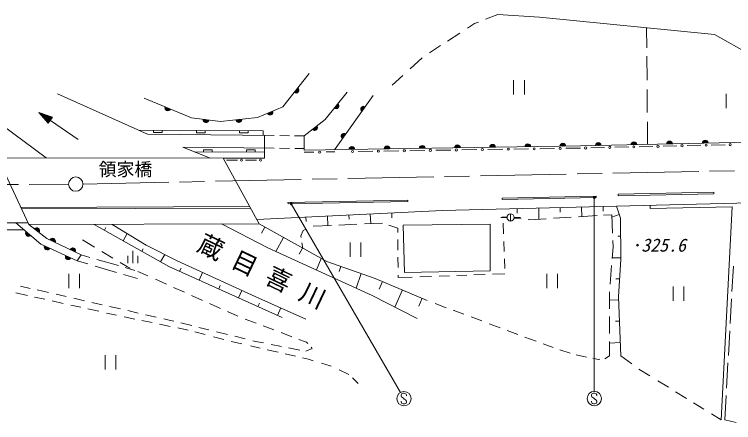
# Model space of a CAD drawing. Units: millimetres, scale not verified. Extents: x 40000 to 680000, y 20000 to 380000.
# Drawn here: x 358686 to 459101, y 247214 to 304182 of the extents above; entities that cross this region are included whole.
import ezdxf
from ezdxf.enums import TextEntityAlignment as Align

# ---------------------------------------------------------------- set-up
doc = ezdxf.new("R2010")
doc.units = ezdxf.units.MM
doc.header["$LTSCALE"] = 1000
doc.linetypes.add('CHAIN', pattern=[18.5, 12, -1.5, 3.5, -1.5])
for name, color, linetype, lineweight in [('M-BGD', 7, 'Continuous', 13), ('M-BMK', 2, 'CHAIN', 13), ('M-BMK-SRVR', 3, 'Continuous', 13), ('M-STR-HTXT', 7, 'Continuous', 13), ('M-STR-STR1', 1, 'Continuous', 13), ('M-STR-STRC', 7, 'Continuous', 13)]:
    doc.layers.add(name, color=color, linetype=linetype, lineweight=lineweight)
doc.styles.add('ＭＳ ゴシック', font='')
doc.styles.get('ＭＳ ゴシック').set_extended_font_data('MS Gothic')

# ---------------------------------------------------------------- blocks, each defined once
blk = doc.blocks.new('filled_dot')
at = {"color": 0, "linetype": 'Continuous', "lineweight": -2, "const_width": 1.25}
blk.add_lwpolyline([(-0.625, 0, 1), (0.625, 0, 1)], format="xyb", close=True, dxfattribs=at)

msp = doc.modelspace()

# ---------------------------------------------------------------- linework, layer by layer
at = {"layer": 'M-BGD'}
for p, q in [((424480, 303511), (426178, 304182)), ((426178, 304182), (432022, 303791)), ((432022, 303791), (456416, 301391)), ((421928, 302244), (422943, 302904)), ((422943, 302904), (423460, 303108)), ((446951, 302322), (446975, 299535)), ((419146, 300436), (420874, 301559)), ((456416, 301391), (463330, 297503)), ((416631, 298802), (418197, 299819)), ((446985, 298354), (447014, 295005)), ((413931, 296601), (415608, 298137)), ((396154, 291292), (399856, 295924)), ((411436, 294316), (412914, 295669)), ((428392, 293025), (428392, 295025)), ((429892, 295025), (429892, 293025)), ((402053, 289525), (405133, 293321)), ((447025, 293688), (447053, 290474)), ((364704, 293107), (377289, 287447)), ((376787, 292510), (383402, 289739)), ((403367, 285303), (408787, 292844)), ((458062, 291116), (458062, 293116)), ((392620, 289787), (396154, 291292)), ((367598, 286739), (362113, 290500)), ((362113, 290500), (363414, 288981)), ((362113, 290500), (363999, 289835)), ((362315, 290264), (362406, 290397)), ((362349, 290225), (362455, 290380)), ((362383, 290186), (362504, 290362)), ((362416, 290146), (362553, 290345)), ((362450, 290107), (362602, 290328)), ((362484, 290068), (362650, 290311)), ((362517, 290028), (362699, 290294)), ((362551, 289989), (362748, 290276)), ((362585, 289950), (362797, 290259)), ((362618, 289910), (362846, 290242)), ((362652, 289871), (362894, 290225)), ((362686, 289832), (362943, 290207)), ((362719, 289792), (362992, 290190)), ((362753, 289753), (363041, 290173)), ((362787, 289714), (363090, 290156)), ((362820, 289674), (363139, 290138)), ((362854, 289635), (363187, 290121)), ((362888, 289596), (363236, 290104)), ((362921, 289556), (363285, 290087)), ((362955, 289517), (363334, 290069)), ((362989, 289478), (363383, 290052)), ((363022, 289438), (363431, 290035)), ((363056, 289399), (363480, 290018)), ((363090, 289360), (363529, 290001)), ((363123, 289320), (363578, 289983)), ((363157, 289281), (363627, 289966)), ((363190, 289242), (363675, 289949)), ((363224, 289202), (363724, 289932)), ((363258, 289163), (363773, 289914)), ((363291, 289124), (363822, 289897)), ((363325, 289084), (363871, 289880)), ((363359, 289045), (363920, 289863)), ((363392, 289006), (363968, 289845)), ((363414, 288981), (363999, 289835)), ((363624, 289508), (363684, 289597)), ((383402, 289739), (387462, 289238)), ((387462, 289238), (392620, 289787)), ((399139, 287232), (402053, 289525)), ((356975, 288727), (363130, 284166)), ((437729, 285828), (567022, 288790)), ((447064, 289168), (447091, 286042)), ((376013, 288021), (393432, 287925)), ((376013, 288021), (393432, 287925)), ((377289, 287447), (394953, 287273)), ((378121, 287709), (378122, 288009)), ((379321, 287703), (378121, 287709)), ((379322, 288003), (379321, 287703)), ((384121, 287676), (384122, 287976)), ((385321, 287669), (384121, 287676)), ((385322, 287969), (385321, 287669)), ((390121, 287643), (390122, 287943)), ((391321, 287636), (390121, 287643)), ((391322, 287936), (391321, 287636)), ((393432, 287925), (393432, 287288)), ((393599, 287287), (393599, 284129)), ((395735, 287266), (397073, 287252)), ((397795, 287245), (399139, 287232)), ((399139, 287232), (399134, 285239)), ((386002, 284138), (382208, 285632)), ((382208, 285632), (394969, 285506)), ((385098, 285001), (385099, 285301)), ((385099, 285301), (386299, 285296)), ((386299, 285296), (386298, 284996)), ((391098, 284974), (391099, 285274)), ((391099, 285274), (392299, 285269)), ((392299, 285269), (392298, 284969)), ((395719, 285499), (397087, 285486)), ((397821, 285478), (399135, 285465)), ((399134, 285239), (437729, 285828)), ((415984, 285196), (413912, 285164)), ((419609, 285251), (417537, 285220)), ((423234, 285306), (421162, 285275)), ((426859, 285362), (424788, 285330)), ((430484, 285417), (428413, 285385)), ((434109, 285472), (432038, 285441)), ((437734, 285528), (435663, 285496)), ((441097, 285605), (439175, 285561)), ((444459, 285682), (442538, 285638)), ((447821, 285759), (445900, 285715)), ((451184, 285836), (449262, 285792)), ((454546, 285913), (452625, 285869)), ((457908, 285990), (455987, 285946)), ((383797, 285007), (393599, 284963)), ((393599, 284963), (383797, 285007)), ((399140, 284939), (400504, 284960)), ((402205, 284986), (403433, 285004)), ((408733, 285085), (406662, 285054)), ((412358, 285141), (410287, 285109)), ((387821, 284136), (393599, 284129)), ((388309, 283836), (389824, 283834)), ((390960, 283832), (392475, 283831)), ((442998, 279075), (456320, 279362)), ((443002, 278875), (456325, 279162)), ((456320, 279362), (456325, 279162)), ((396885, 277926), (413625, 278271)), ((413625, 278271), (413629, 278071)), ((418478, 276825), (476049, 278216)), ((426775, 278558), (439925, 278816)), ((426775, 278558), (426779, 278358)), ((426779, 278358), (439929, 278616)), ((439925, 278816), (439929, 278616)), ((443002, 278875), (442998, 279075)), ((359519, 277236), (391535, 277353)), ((359619, 277036), (391644, 277153)), ((396885, 277926), (396889, 277726)), ((396889, 277726), (413629, 278071)), ((431923, 275597), (431886, 277149)), ((434900, 276597), (434885, 277222)), ((437916, 275968), (437884, 277294)), ((440898, 276741), (440883, 277366)), ((443314, 275731), (442729, 277411)), ((447441, 277525), (447441, 277102)), ((447441, 277102), (458888, 277333)), ((458888, 277333), (457367, 247606)), ((392521, 275552), (418478, 276825)), ((405405, 275596), (405376, 276183)), ((408439, 274974), (408373, 276330)), ((411402, 275810), (411369, 276477)), ((427964, 276348), (427964, 275348)), ((428902, 276452), (428886, 277077)), ((440958, 276156), (442087, 276225)), ((442087, 276225), (442195, 273653)), ((442102, 275874), (443138, 276235)), ((332766, 275152), (360583, 275102)), ((399414, 275268), (399384, 275888)), ((402445, 274713), (402380, 276036)), ((427463, 275850), (426583, 275850)), ((427464, 275867), (426787, 275941)), ((429449, 275651), (428456, 275759)), ((428463, 275850), (429336, 275850)), ((430654, 275519), (430426, 275544)), ((430654, 275519), (432950, 275661)), ((433950, 275723), (436438, 275876)), ((437439, 275938), (440029, 276098)), ((443367, 270042), (443314, 275731)), ((336156, 274145), (360068, 274103)), ((358903, 275105), (362394, 272101)), ((363229, 272913), (360711, 274845)), ((380264, 268993), (369808, 274875)), ((371457, 274428), (371251, 274063)), ((372358, 274883), (377095, 271984)), ((387607, 274932), (394084, 271620)), ((392851, 274949), (402305, 269678)), ((393179, 273641), (393657, 274499)), ((399023, 274013), (399430, 274191)), ((400420, 274624), (402941, 274734)), ((403971, 274779), (406491, 274889)), ((407548, 274935), (410077, 275045)), ((410968, 274749), (412208, 274338)), ((412208, 274338), (412213, 273730)), ((425128, 274887), (412971, 274782)), ((412971, 274782), (413156, 268151)), ((425128, 268414), (425128, 274887)), ((426979, 273547), (426930, 275061)), ((374439, 273610), (373866, 272592)), ((398669, 273276), (399023, 274013)), ((398711, 273041), (398669, 273276)), ((442929, 273210), (443337, 273214)), ((368030, 270617), (363229, 272913)), ((369882, 271695), (368176, 272712)), ((395200, 271107), (396277, 273039)), ((398977, 271534), (398837, 272325)), ((405562, 270355), (405562, 272355)), ((407062, 272355), (407062, 270355)), ((412221, 272773), (412234, 271290)), ((427059, 271111), (427014, 272494)), ((442238, 272621), (442275, 271746)), ((362394, 272101), (367473, 269782)), ((375210, 271195), (375210, 269445)), ((376686, 271487), (376481, 271121)), ((377095, 271984), (381433, 269799)), ((394084, 271620), (408615, 264946)), ((398429, 270737), (398898, 271578)), ((442275, 271746), (442145, 270129)), ((367473, 269782), (368030, 270617)), ((369212, 270275), (368030, 270617)), ((372444, 270167), (370914, 271079)), ((374510, 270495), (374510, 269445)), ((375910, 269445), (375910, 270495)), ((379677, 270684), (379096, 269650)), ((412243, 270285), (412255, 268854)), ((442151, 270202), (443365, 270214)), ((368930, 269356), (367473, 269782)), ((373215, 269119), (370180, 269996)), ((374486, 268950), (373438, 269575)), ((381433, 269799), (392385, 264763)), ((400844, 268515), (401518, 270117)), ((402305, 269678), (409070, 267342)), ((427138, 268700), (427094, 270061)), ((442067, 269145), (441858, 266542)), ((443048, 264779), (443367, 270042)), ((372947, 268183), (369945, 269060)), ((375498, 268460), (374154, 268848)), ((374857, 268784), (374486, 268950)), ((377338, 267674), (375942, 268299)), ((396078, 261889), (380264, 268993)), ((381957, 268790), (381749, 268326)), ((384969, 268174), (384485, 267097)), ((404039, 268280), (404285, 268994)), ((413156, 268151), (425128, 268414)), ((459072, 269049), (458872, 265527)), ((366267, 265980), (366267, 267980)), ((367767, 267980), (367767, 265980)), ((375892, 267323), (373918, 267900)), ((379927, 266515), (378371, 267211)), ((406411, 265958), (407121, 268015)), ((409070, 267342), (416317, 264261)), ((412264, 267797), (412267, 267465)), ((412267, 267465), (414243, 267532)), ((415297, 267567), (416904, 267621)), ((417987, 267658), (419442, 267707)), ((420448, 267740), (421850, 267788)), ((422833, 267821), (424395, 267873)), ((425454, 267909), (427162, 267966)), ((433006, 265980), (433006, 267980)), ((434506, 267980), (434506, 265980)), ((442640, 267294), (443198, 267260)), ((359559, 266254), (360907, 265946)), ((387430, 266331), (387222, 265867)), ((409632, 265832), (410089, 266909)), ((450665, 264229), (450665, 266229)), ((452165, 266229), (452165, 264229)), ((358886, 265325), (360528, 264960)), ((361860, 265729), (363458, 265364)), ((364533, 265119), (365937, 264798)), ((382413, 265403), (380895, 266082)), ((390420, 265667), (389958, 264638)), ((411825, 263325), (412850, 265735)), ((441795, 265487), (441785, 263100)), ((361513, 264741), (362948, 264422)), ((363973, 264194), (365510, 263853)), ((366989, 264558), (368474, 264219)), ((384951, 264267), (383429, 264948)), ((392385, 264763), (399393, 261669)), ((408615, 264946), (414925, 261760)), ((415141, 263456), (415611, 264561)), ((441790, 264322), (443063, 264368)), ((443344, 256554), (443048, 264779)), ((458813, 264494), (458617, 261049)), ((366570, 263617), (367967, 263307)), ((368941, 263090), (370475, 262749)), ((369495, 263986), (370923, 263660)), ((371956, 263425), (373484, 263076)), ((387452, 263147), (385924, 263831)), ((392903, 263872), (392695, 263409)), ((395896, 263213), (395431, 262179)), ((417454, 263814), (418969, 263250)), ((371569, 262506), (372959, 262197)), ((374527, 262837), (375980, 262506)), ((376988, 262276), (378489, 261933)), ((389806, 262094), (388431, 262709)), ((389893, 262061), (389806, 262094)), ((419952, 262884), (421430, 262334)), ((374016, 261972), (375486, 261669)), ((376464, 261467), (377919, 261167)), ((379552, 261691), (380311, 261517)), ((380311, 261517), (380936, 261363)), ((381914, 261122), (383439, 260745)), ((392439, 261095), (390918, 261672)), ((422440, 261958), (423930, 261404)), ((441781, 262044), (441771, 259633)), ((442590, 261349), (443171, 261370)), ((378940, 260957), (380440, 260647)), ((381523, 260424), (382932, 260134)), ((384435, 260499), (385840, 260152)), ((394925, 260152), (393425, 260721)), ((424962, 261020), (426495, 260450)), ((427476, 260085), (428976, 259527)), ((383882, 259901), (385344, 259510)), ((386479, 259206), (387939, 258815)), ((386904, 259890), (388452, 259508)), ((389476, 259255), (390923, 258898)), ((397436, 259200), (395943, 259766)), ((429965, 259159), (431519, 258581)), ((458558, 260015), (458364, 256599)), ((388931, 258553), (390455, 258200)), ((391971, 258639), (392354, 258544)), ((392354, 258544), (393475, 258326)), ((394536, 258119), (395977, 257839)), ((399484, 258423), (398400, 258834)), ((399641, 258248), (399484, 258423)), ((432494, 258218), (433901, 257695)), ((441767, 258551), (441759, 256555)), ((441766, 258317), (443279, 258372)), ((391630, 257929), (392993, 257614)), ((393982, 257385), (395515, 257030)), ((396935, 257652), (398528, 257342)), ((399362, 257179), (400272, 257543)), ((400272, 257543), (400102, 257734)), ((434847, 257362), (436289, 256921)), ((371358, 254604), (371358, 256604)), ((372858, 256604), (372858, 254604)), ((396513, 256800), (397928, 256472)), ((398913, 256245), (399726, 256057)), ((437132, 256663), (438562, 256366)), ((439431, 256186), (440196, 256026)), ((441134, 256117), (441136, 256117)), ((441136, 256117), (441759, 256555)), ((443344, 256554), (444876, 255406)), ((399726, 256057), (400403, 255856)), ((401547, 255516), (402790, 255147)), ((402790, 255147), (402913, 255089)), ((440196, 256026), (440435, 256050)), ((458305, 255557), (458105, 252033)), ((404010, 254579), (405399, 253933)), ((445877, 254679), (447425, 253726)), ((405904, 253441), (406704, 252659)), ((448523, 253050), (449993, 252145)), ((450998, 251526), (452541, 250577)), ((458046, 251003), (457854, 247616)), ((453521, 249973), (454942, 249099)), ((456002, 248446), (457367, 247606)), ((457854, 247616), (459448, 247214))]:
    msp.add_line(p, q, dxfattribs=at)
for centre, radius in [((405885, 285042), 150), ((409510, 285097), 150), ((413135, 285152), 150), ((416760, 285208), 150), ((420386, 285263), 150), ((424011, 285318), 150), ((427636, 285374), 150), ((431261, 285429), 150), ((434886, 285484), 150), ((438455, 285544), 150), ((441817, 285621), 150), ((445180, 285698), 150), ((448542, 285775), 150), ((451904, 285852), 150), ((455267, 285929), 150), ((458629, 286006), 150), ((401299, 284952), 150), ((390392, 283833), 150), ((393043, 283830), 150), ((427964, 275848), 500), ((445677, 271977), 150), ((445677, 271977), 100)]:
    msp.add_circle(centre, radius, dxfattribs=at)
for centre, radius, start, end in [((398005, 293608), 400, 231.37623, 51.37623), ((398005, 293608), 400, 231.37623, 51.37623), ((398005, 293608), 350, 231.37623, 51.37623), ((398005, 293608), 300, 231.37623, 51.37623), ((398005, 293608), 250, 231.37623, 51.37623), ((398005, 293608), 200, 231.37623, 51.37623), ((398005, 293608), 150, 231.37623, 51.37623), ((398005, 293608), 100, 231.37623, 51.37623), ((398005, 293608), 50, 231.37623, 51.37623), ((380095, 291125), 400, 157.2774, 337.2774), ((380095, 291125), 400, 157.2774, 337.2774), ((380095, 291125), 350, 157.2774, 337.2774), ((380095, 291125), 300, 157.2774, 337.2774), ((380095, 291125), 250, 157.2774, 337.2774), ((403593, 291423), 400, 230.94686, 50.94686), ((403593, 291423), 400, 230.94686, 50.94686), ((403593, 291423), 350, 230.94686, 50.94686), ((403593, 291423), 300, 230.94686, 50.94686), ((403593, 291423), 250, 230.94686, 50.94686), ((403593, 291423), 200, 230.94686, 50.94686), ((403593, 291423), 150, 230.94686, 50.94686), ((403593, 291423), 100, 230.94686, 50.94686), ((403593, 291423), 50, 230.94686, 50.94686), ((407432, 290959), 400, 54.29316, 234.29316), ((407432, 290959), 400, 54.29316, 234.29316), ((407432, 290959), 350, 54.29316, 234.29316), ((407432, 290959), 300, 54.29316, 234.29316), ((407432, 290959), 250, 54.29316, 234.29316), ((380095, 291125), 200, 157.2774, 337.2774), ((380095, 291125), 150, 157.2774, 337.2774), ((380095, 291125), 100, 157.2774, 337.2774), ((380095, 291125), 50, 157.2774, 337.2774), ((394387, 290539), 400, 203.05827, 23.05827), ((394387, 290539), 400, 203.05827, 23.05827), ((394387, 290539), 350, 203.05827, 23.05827), ((394387, 290539), 300, 203.05827, 23.05827), ((394387, 290539), 250, 203.05827, 23.05827), ((394387, 290539), 200, 203.05827, 23.05827), ((394387, 290539), 150, 203.05827, 23.05827), ((394387, 290539), 100, 203.05827, 23.05827), ((394387, 290539), 50, 203.05827, 23.05827), ((407432, 290959), 200, 54.29316, 234.29316), ((407432, 290959), 150, 54.29316, 234.29316), ((407432, 290959), 100, 54.29316, 234.29316), ((407432, 290959), 50, 54.29316, 234.29316), ((385432, 289489), 400, 172.95796, 352.95796), ((385432, 289489), 400, 172.95796, 352.95796), ((385432, 289489), 350, 172.95796, 352.95796), ((385432, 289489), 300, 172.95796, 352.95796), ((385432, 289489), 250, 172.95796, 352.95796), ((385432, 289489), 200, 172.95796, 352.95796), ((385432, 289489), 150, 172.95796, 352.95796), ((385432, 289489), 100, 172.95796, 352.95796), ((385432, 289489), 50, 172.95796, 352.95796), ((390041, 289513), 400, 186.07804, 6.07804), ((390041, 289513), 400, 186.07804, 6.07804), ((390041, 289513), 350, 186.07804, 6.07804), ((390041, 289513), 300, 186.07804, 6.07804), ((390041, 289513), 250, 186.07804, 6.07804), ((390041, 289513), 200, 186.07804, 6.07804), ((390041, 289513), 150, 186.07804, 6.07804), ((390041, 289513), 100, 186.07804, 6.07804), ((390041, 289513), 50, 186.07804, 6.07804), ((400596, 288378), 400, 218.19869, 38.19869), ((400596, 288378), 400, 218.19869, 38.19869), ((400596, 288378), 350, 218.19869, 38.19869), ((400596, 288378), 300, 218.19869, 38.19869), ((400596, 288378), 250, 218.19869, 38.19869), ((400596, 288378), 200, 218.19869, 38.19869), ((400596, 288378), 150, 218.19869, 38.19869), ((400596, 288378), 100, 218.19869, 38.19869), ((400596, 288378), 50, 218.19869, 38.19869), ((404722, 287188), 400, 54.29316, 234.29316), ((404722, 287188), 400, 54.29316, 234.29316), ((404722, 287188), 350, 54.29316, 234.29316), ((404722, 287188), 300, 54.29316, 234.29316), ((404722, 287188), 250, 54.29316, 234.29316), ((404722, 287188), 200, 54.29316, 234.29316), ((404722, 287188), 150, 54.29316, 234.29316), ((404722, 287188), 100, 54.29316, 234.29316), ((404722, 287188), 50, 54.29316, 234.29316), ((435274, 285790), 400, 0.87412, 180.87412), ((435274, 285790), 400, 0.87412, 180.87412), ((440215, 285885), 400, 1.31239, 181.31239), ((440215, 285885), 400, 1.31239, 181.31239), ((440215, 285885), 350, 1.31239, 181.31239), ((440215, 285885), 300, 1.31239, 181.31239), ((445188, 285999), 400, 1.31239, 181.31239), ((445188, 285999), 400, 1.31239, 181.31239), ((445188, 285999), 350, 1.31239, 181.31239), ((445188, 285999), 300, 1.31239, 181.31239), ((445188, 285999), 250, 1.31239, 181.31239), ((445188, 285999), 200, 1.31239, 181.31239), ((450161, 286112), 400, 1.31239, 181.31239), ((450161, 286112), 400, 1.31239, 181.31239), ((450161, 286112), 350, 1.31239, 181.31239), ((450161, 286112), 300, 1.31239, 181.31239), ((450161, 286112), 250, 1.31239, 181.31239), ((450161, 286112), 200, 1.31239, 181.31239), ((450161, 286112), 150, 1.31239, 181.31239), ((450161, 286112), 100, 1.31239, 181.31239), ((455134, 286226), 400, 1.31239, 181.31239), ((455134, 286226), 400, 1.31239, 181.31239), ((455134, 286226), 350, 1.31239, 181.31239), ((455134, 286226), 300, 1.31239, 181.31239), ((455134, 286226), 250, 1.31239, 181.31239), ((455134, 286226), 200, 1.31239, 181.31239), ((455134, 286226), 150, 1.31239, 181.31239), ((455134, 286226), 100, 1.31239, 181.31239), ((455134, 286226), 50, 1.31239, 181.31239), ((405815, 285341), 400, 0.87412, 180.87412), ((405815, 285341), 400, 0.87412, 180.87412), ((405815, 285341), 350, 0.87412, 180.87412), ((405815, 285341), 300, 0.87412, 180.87412), ((405815, 285341), 250, 0.87412, 180.87412), ((405815, 285341), 200, 0.87412, 180.87412), ((405815, 285341), 150, 0.87412, 180.87412), ((405815, 285341), 100, 0.87412, 180.87412), ((405815, 285341), 50, 0.87412, 180.87412), ((410725, 285416), 400, 0.87412, 180.87412), ((410725, 285416), 400, 0.87412, 180.87412), ((410725, 285416), 350, 0.87412, 180.87412), ((410725, 285416), 300, 0.87412, 180.87412), ((410725, 285416), 250, 0.87412, 180.87412), ((410725, 285416), 200, 0.87412, 180.87412), ((410725, 285416), 150, 0.87412, 180.87412), ((410725, 285416), 100, 0.87412, 180.87412), ((410725, 285416), 50, 0.87412, 180.87412), ((415634, 285491), 400, 0.87412, 180.87412), ((415634, 285491), 400, 0.87412, 180.87412), ((415634, 285491), 350, 0.87412, 180.87412), ((415634, 285491), 300, 0.87412, 180.87412), ((415634, 285491), 250, 0.87412, 180.87412), ((415634, 285491), 200, 0.87412, 180.87412), ((415634, 285491), 150, 0.87412, 180.87412), ((415634, 285491), 100, 0.87412, 180.87412), ((415634, 285491), 50, 0.87412, 180.87412), ((420544, 285565), 400, 0.87412, 180.87412), ((420544, 285565), 400, 0.87412, 180.87412), ((420544, 285565), 350, 0.87412, 180.87412), ((420544, 285565), 300, 0.87412, 180.87412), ((420544, 285565), 250, 0.87412, 180.87412), ((420544, 285565), 200, 0.87412, 180.87412), ((420544, 285565), 150, 0.87412, 180.87412), ((420544, 285565), 100, 0.87412, 180.87412), ((420544, 285565), 50, 0.87412, 180.87412), ((425454, 285640), 400, 0.87412, 180.87412), ((425454, 285640), 400, 0.87412, 180.87412), ((425454, 285640), 350, 0.87412, 180.87412), ((425454, 285640), 300, 0.87412, 180.87412), ((425454, 285640), 250, 0.87412, 180.87412), ((425454, 285640), 200, 0.87412, 180.87412), ((425454, 285640), 150, 0.87412, 180.87412), ((425454, 285640), 100, 0.87412, 180.87412), ((425454, 285640), 50, 0.87412, 180.87412), ((430364, 285715), 400, 0.87412, 180.87412), ((430364, 285715), 400, 0.87412, 180.87412), ((430364, 285715), 350, 0.87412, 180.87412), ((430364, 285715), 300, 0.87412, 180.87412), ((430364, 285715), 250, 0.87412, 180.87412), ((430364, 285715), 200, 0.87412, 180.87412), ((430364, 285715), 150, 0.87412, 180.87412), ((430364, 285715), 100, 0.87412, 180.87412), ((430364, 285715), 50, 0.87412, 180.87412), ((435274, 285790), 350, 0.87412, 180.87412), ((435274, 285790), 300, 0.87412, 180.87412), ((435274, 285790), 250, 0.87412, 180.87412), ((435274, 285790), 200, 0.87412, 180.87412), ((435274, 285790), 150, 0.87412, 180.87412), ((435274, 285790), 100, 0.87412, 180.87412), ((435274, 285790), 50, 0.87412, 180.87412), ((440215, 285885), 250, 1.31239, 181.31239), ((440215, 285885), 200, 1.31239, 181.31239), ((440215, 285885), 150, 1.31239, 181.31239), ((440215, 285885), 100, 1.31239, 181.31239), ((440215, 285885), 50, 1.31239, 181.31239), ((445188, 285999), 150, 1.31239, 181.31239), ((445188, 285999), 100, 1.31239, 181.31239), ((445188, 285999), 50, 1.31239, 181.31239), ((450161, 286112), 50, 1.31239, 181.31239), ((361803, 274007), 400, 322.49383, 142.49383), ((361803, 274007), 400, 322.49383, 142.49383), ((361803, 274007), 350, 322.49383, 142.49383), ((361803, 274007), 300, 322.49383, 142.49383), ((361803, 274007), 250, 322.49383, 142.49383), ((361803, 274007), 200, 322.49383, 142.49383), ((361803, 274007), 150, 322.49383, 142.49383), ((360649, 273603), 400, 139.28643, 319.28643), ((360649, 273603), 400, 139.28643, 319.28643), ((360649, 273603), 350, 139.28643, 319.28643), ((360649, 273603), 300, 139.28643, 319.28643), ((360649, 273603), 250, 139.28643, 319.28643), ((360649, 273603), 200, 139.28643, 319.28643), ((360649, 273603), 150, 139.28643, 319.28643), ((360649, 273603), 100, 139.28643, 319.28643), ((360649, 273603), 50, 139.28643, 319.28643), ((361803, 274007), 100, 322.49383, 142.49383), ((361803, 274007), 50, 322.49383, 142.49383), ((364016, 272537), 400, 334.44003, 154.44003), ((364016, 272537), 400, 334.44003, 154.44003), ((364016, 272537), 350, 334.44003, 154.44003), ((364016, 272537), 300, 334.44003, 154.44003), ((364016, 272537), 250, 334.44003, 154.44003), ((364016, 272537), 200, 334.44003, 154.44003), ((364016, 272537), 150, 334.44003, 154.44003), ((364016, 272537), 100, 334.44003, 154.44003), ((364016, 272537), 50, 334.44003, 154.44003), ((363250, 271719), 400, 155.45757, 335.45757), ((363250, 271719), 400, 155.45757, 335.45757), ((363250, 271719), 350, 155.45757, 335.45757), ((363250, 271719), 300, 155.45757, 335.45757), ((363250, 271719), 250, 155.45757, 335.45757), ((363250, 271719), 200, 155.45757, 335.45757), ((363250, 271719), 150, 155.45757, 335.45757), ((363250, 271719), 100, 155.45757, 335.45757), ((363250, 271719), 50, 155.45757, 335.45757), ((366830, 271191), 400, 334.44003, 154.44003), ((366830, 271191), 400, 334.44003, 154.44003), ((366830, 271191), 350, 334.44003, 154.44003), ((366830, 271191), 300, 334.44003, 154.44003), ((366830, 271191), 250, 334.44003, 154.44003), ((366830, 271191), 200, 334.44003, 154.44003), ((366830, 271191), 150, 334.44003, 154.44003), ((366830, 271191), 100, 334.44003, 154.44003), ((366830, 271191), 50, 334.44003, 154.44003), ((366203, 270362), 400, 155.45757, 335.45757), ((366203, 270362), 400, 155.45757, 335.45757), ((366203, 270362), 350, 155.45757, 335.45757), ((366203, 270362), 300, 155.45757, 335.45757), ((366203, 270362), 250, 155.45757, 335.45757), ((366203, 270362), 200, 155.45757, 335.45757), ((366203, 270362), 150, 155.45757, 335.45757), ((366203, 270362), 100, 155.45757, 335.45757), ((366203, 270362), 50, 155.45757, 335.45757)]:
    msp.add_arc(centre, radius, start, end, dxfattribs=at)
at = {"layer": 'M-BMK'}
for p, q in [((368253, 280510), (466233, 282513)), ((268254, 280102), (366254, 280487))]:
    msp.add_line(p, q, dxfattribs=at)
at = {"layer": 'M-BMK-SRVR'}
msp.add_circle((367254, 280491), 1000, dxfattribs=at)
at = {"layer": 'M-STR-STR1'}
for p, q in [((356344, 284174), (387821, 284136)), ((356344, 284174), (360711, 274845)), ((392851, 274949), (387821, 284136)), ((360711, 274845), (392851, 274949))]:
    msp.add_line(p, q, dxfattribs=at)
at = {"layer": 'M-STR-STRC'}
for p, q in [((439653, 278611), (439653, 251570)), ((397341, 277735), (412580, 251429)), ((412797, 251261), (412674, 251076)), ((412674, 251076), (412676, 250945)), ((412990, 251327), (412797, 251261)), ((413111, 251324), (412990, 251327)), ((413361, 251205), (413111, 251324)), ((413424, 251074), (413361, 251205)), ((413424, 250945), (413424, 251074)), ((439370, 251267), (439246, 251083)), ((439246, 251083), (439248, 250951)), ((439562, 251333), (439370, 251267)), ((439683, 251330), (439562, 251333)), ((439933, 251212), (439683, 251330)), ((439996, 251080), (439933, 251212)), ((439996, 250951), (439996, 251080)), ((412676, 250097), (412674, 250218)), ((412676, 250945), (412739, 250816)), ((412716, 249994), (412676, 250097)), ((412739, 250816), (412995, 250634)), ((412995, 250634), (413124, 250502)), ((413124, 250502), (413303, 250387)), ((413303, 250387), (413429, 250186)), ((413424, 250076), (413364, 249944)), ((413429, 250186), (413424, 250076)), ((439248, 250103), (439246, 250224)), ((439248, 250951), (439312, 250822)), ((439288, 250000), (439248, 250103)), ((439312, 250822), (439567, 250640)), ((439567, 250640), (439696, 250509)), ((439696, 250509), (439875, 250393)), ((439875, 250393), (440002, 250193)), ((439996, 250082), (439936, 249950)), ((440002, 250193), (439996, 250082)), ((412800, 249884), (412716, 249994)), ((412987, 249823), (412800, 249884)), ((413121, 249823), (412987, 249823)), ((413221, 249852), (413121, 249823)), ((413364, 249944), (413221, 249852)), ((439372, 249890), (439288, 250000)), ((439559, 249829), (439372, 249890)), ((439693, 249829), (439559, 249829)), ((439793, 249858), (439693, 249829)), ((439936, 249950), (439793, 249858))]:
    msp.add_line(p, q, dxfattribs=at)
for centre in [(413081, 250564), (439653, 250570)]:
    msp.add_circle(centre, 1000, dxfattribs=at)

# ---------------------------------------------------------------- block references
at = {"layer": 'M-STR-STRC', "xscale": 160, "yscale": 160}
for p, rotation in [((439653, 278611), 270), ((397341, 277735), 300.1)]:
    msp.add_blockref('filled_dot', p, dxfattribs=dict(at, rotation=rotation))

# ---------------------------------------------------------------- texts
at = {"layer": 'M-STR-HTXT', "style": 'ＭＳ ゴシック'}
msp.add_text('蔵 目 喜 川', height=2566, rotation=334.477, dxfattribs=at).set_placement((383668, 270622), align=Align.BOTTOM_LEFT)
at = {"layer": 'M-STR-HTXT', "style": 'ＭＳ ゴシック', "oblique": 15}
msp.add_text('325.6', height=1833, dxfattribs=at).set_placement((446198, 270517), align=Align.BOTTOM_LEFT)
at = {"layer": 'M-STR-STR1', "style": 'ＭＳ ゴシック'}
msp.add_text('領家橋', height=1833, dxfattribs=at).set_placement((370449, 281104), align=Align.BOTTOM_LEFT)

doc.saveas('drawing.dxf')
